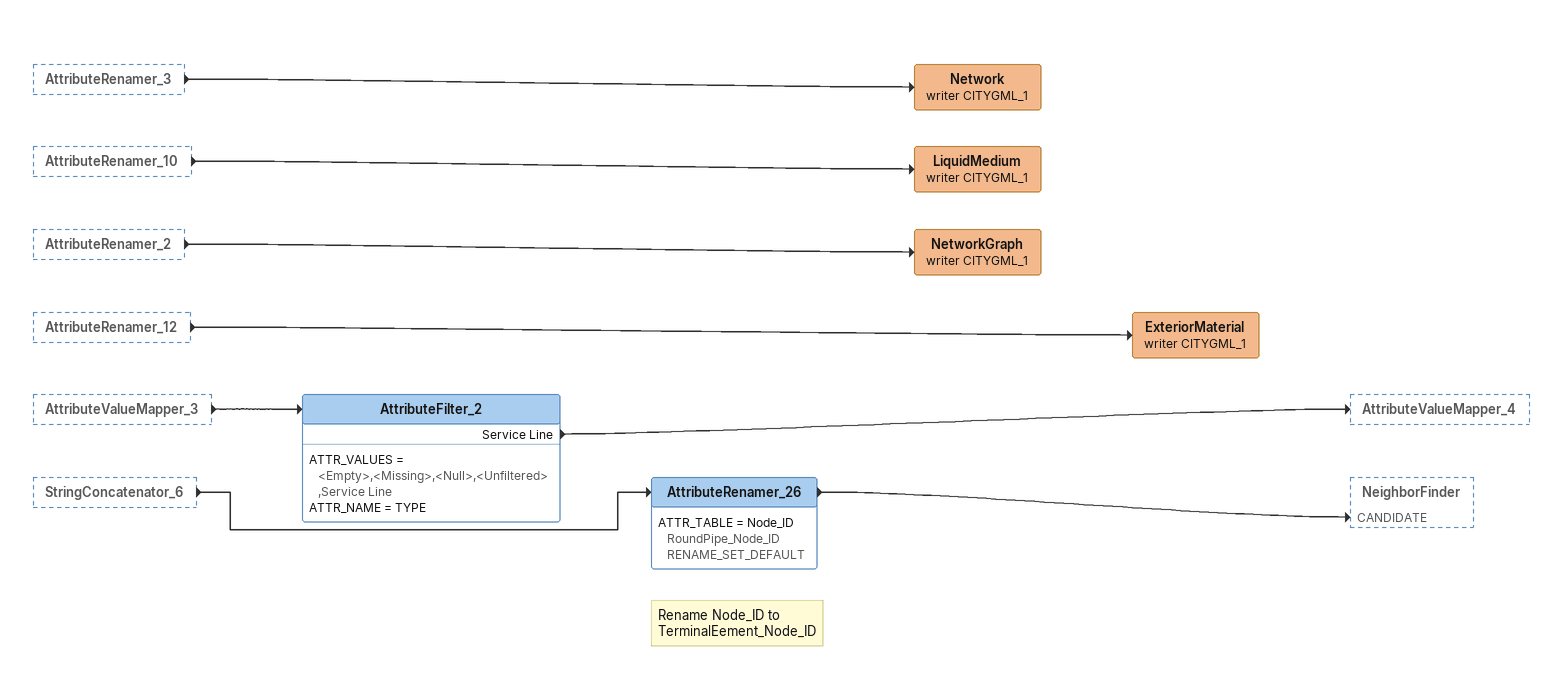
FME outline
AttributeRenamer_3 [outside]
    -> Network (writer CITYGML_1)
AttributeRenamer_10 [outside]
    -> LiquidMedium (writer CITYGML_1)
AttributeRenamer_2 [outside]
    -> NetworkGraph (writer CITYGML_1)
AttributeRenamer_12 [outside]
    -> ExteriorMaterial (writer CITYGML_1)
AttributeValueMapper_3 [outside]
    -> AttributeFilter_2
StringConcatenator_6 [outside]
    -> AttributeRenamer_26
AttributeFilter_2
    ATTR_VALUES = <Empty>,<Missing>,<Null>,<Unfiltered>,Service Line
    ATTR_NAME = TYPE
    Service Line -> AttributeValueMapper_4
Network (writer CITYGML_1)
LiquidMedium (writer CITYGML_1)
NetworkGraph (writer CITYGML_1)
ExteriorMaterial (writer CITYGML_1)
Note: Rename Node_ID to TerminalEement_Node_ID
AttributeRenamer_26
    ATTR_TABLE = Node_ID RoundPipe_Node_ID RENAME_SET_DEFAULT
    -> NeighborFinder [CANDIDATE]
